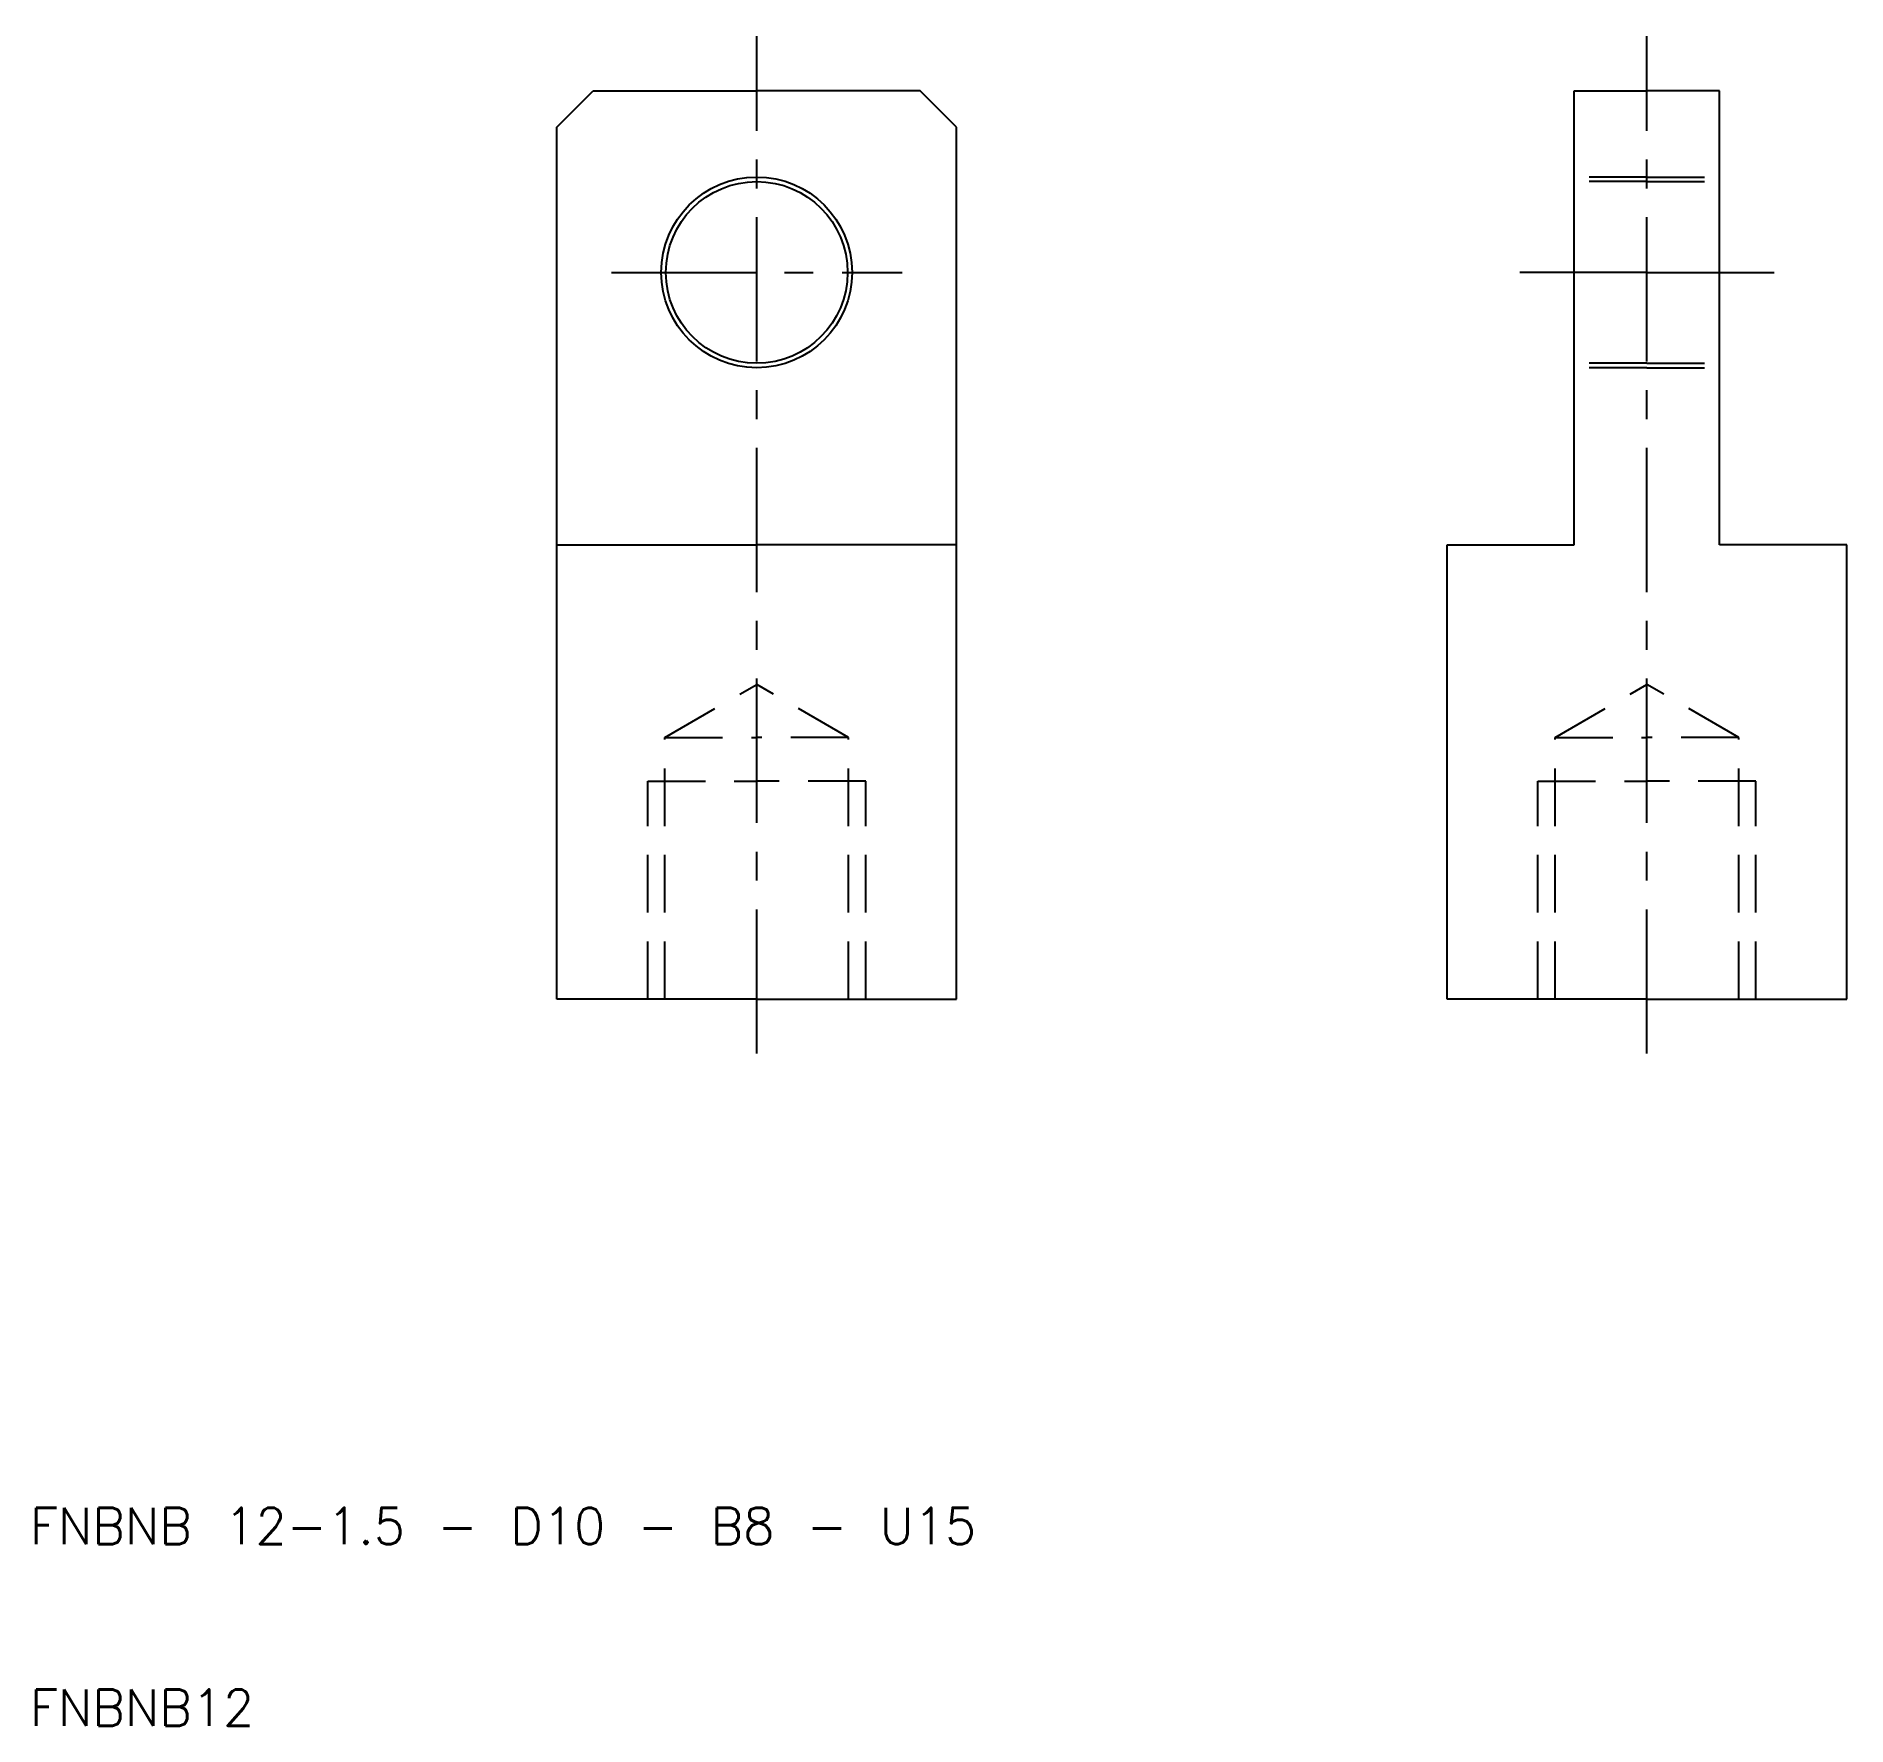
# Model space of a CAD drawing. Extents: x 10.3 to 110, y 10 to 103.
import ezdxf

# ---------------------------------------------------------------- set-up
doc = ezdxf.new("R2010")
doc.units = 0
doc.header["$LTSCALE"] = 0.25
doc.linetypes.add('CENTER', pattern=[50.8, 31.75, -6.35, 6.35, -6.35])
doc.linetypes.add('DASHED', pattern=[19.05, 12.7, -6.35])
doc.layers.get('0').update_dxf_attribs({"linetype": 'CONTINUOUS'})
doc.layers.add('CENTER', color=1, linetype='CENTER')
doc.styles.get("Standard").update_dxf_attribs({"font": 'txt.shx', "bigfont": 'extfont.shx'})

msp = doc.modelspace()

# ---------------------------------------------------------------- linework, layer by layer
at = {"color": 7, "linetype": 'CONTINUOUS'}
for p, q in [((39, 98), (41, 100)), ((41, 100), (50, 100)), ((59, 100), (50, 100)), ((61, 98), (59, 100)), ((95, 75), (95, 100)), ((95, 100), (99, 100)), ((103, 100), (99, 100)), ((103, 75), (103, 100)), ((39, 50), (39, 98)), ((61, 50), (61, 98)), ((39, 75), (50, 75)), ((61, 75), (50, 75)), ((88, 50), (88, 75)), ((88, 75), (95, 75)), ((110, 75), (103, 75)), ((110, 50), (110, 75)), ((50, 50), (39, 50)), ((50, 50), (61, 50)), ((99, 50), (88, 50)), ((99, 50), (110, 50))]:
    msp.add_line(p, q, dxfattribs=at)
at = {"color": 3, "linetype": 'DASHED'}
for p, q in [((99, 95.25), (95, 95.25)), ((99, 95), (95, 95)), ((99, 95.25), (103, 95.25)), ((99, 95), (103, 95)), ((99, 85), (95, 85)), ((99, 84.75), (95, 84.75)), ((99, 85), (103, 85)), ((99, 84.75), (103, 84.75)), ((44.947, 64.4), (50, 67.317)), ((55.053, 64.4), (50, 67.317)), ((93.947, 64.4), (99, 67.317)), ((104.053, 64.4), (99, 67.317)), ((44.947, 50), (44.947, 64.4)), ((44.947, 64.4), (50, 64.4)), ((55.053, 64.4), (50, 64.4)), ((55.053, 50), (55.053, 64.4)), ((93.947, 50), (93.947, 64.4)), ((93.947, 64.4), (99, 64.4)), ((104.053, 64.4), (99, 64.4)), ((104.053, 50), (104.053, 64.4)), ((44, 50), (44, 62)), ((44, 62), (50, 62)), ((56, 62), (50, 62)), ((56, 50), (56, 62)), ((93, 50), (93, 62)), ((93, 62), (99, 62)), ((105, 62), (99, 62)), ((105, 50), (105, 62))]:
    msp.add_line(p, q, dxfattribs=at)
at = {"color": 7, "linetype": 'CONTINUOUS'}
for radius in [5.25, 5]:
    msp.add_circle((50, 90), radius, dxfattribs=at)
at = {"layer": 'CENTER', "color": 1, "linetype": 'CENTER'}
for p, q in [((50, 47), (50, 103)), ((99, 47), (99, 103)), ((42, 90), (58, 90)), ((99, 90), (92, 90)), ((99, 90), (106, 90))]:
    msp.add_line(p, q, dxfattribs=at)

# ---------------------------------------------------------------- texts
for s, p in [('FNBNB 12-1.5 - D10 - B8 - U15', (10, 20)), ('FNBNB12', (10, 10))]:
    msp.add_text(s, height=2).set_placement(p)

doc.saveas('drawing.dxf')
